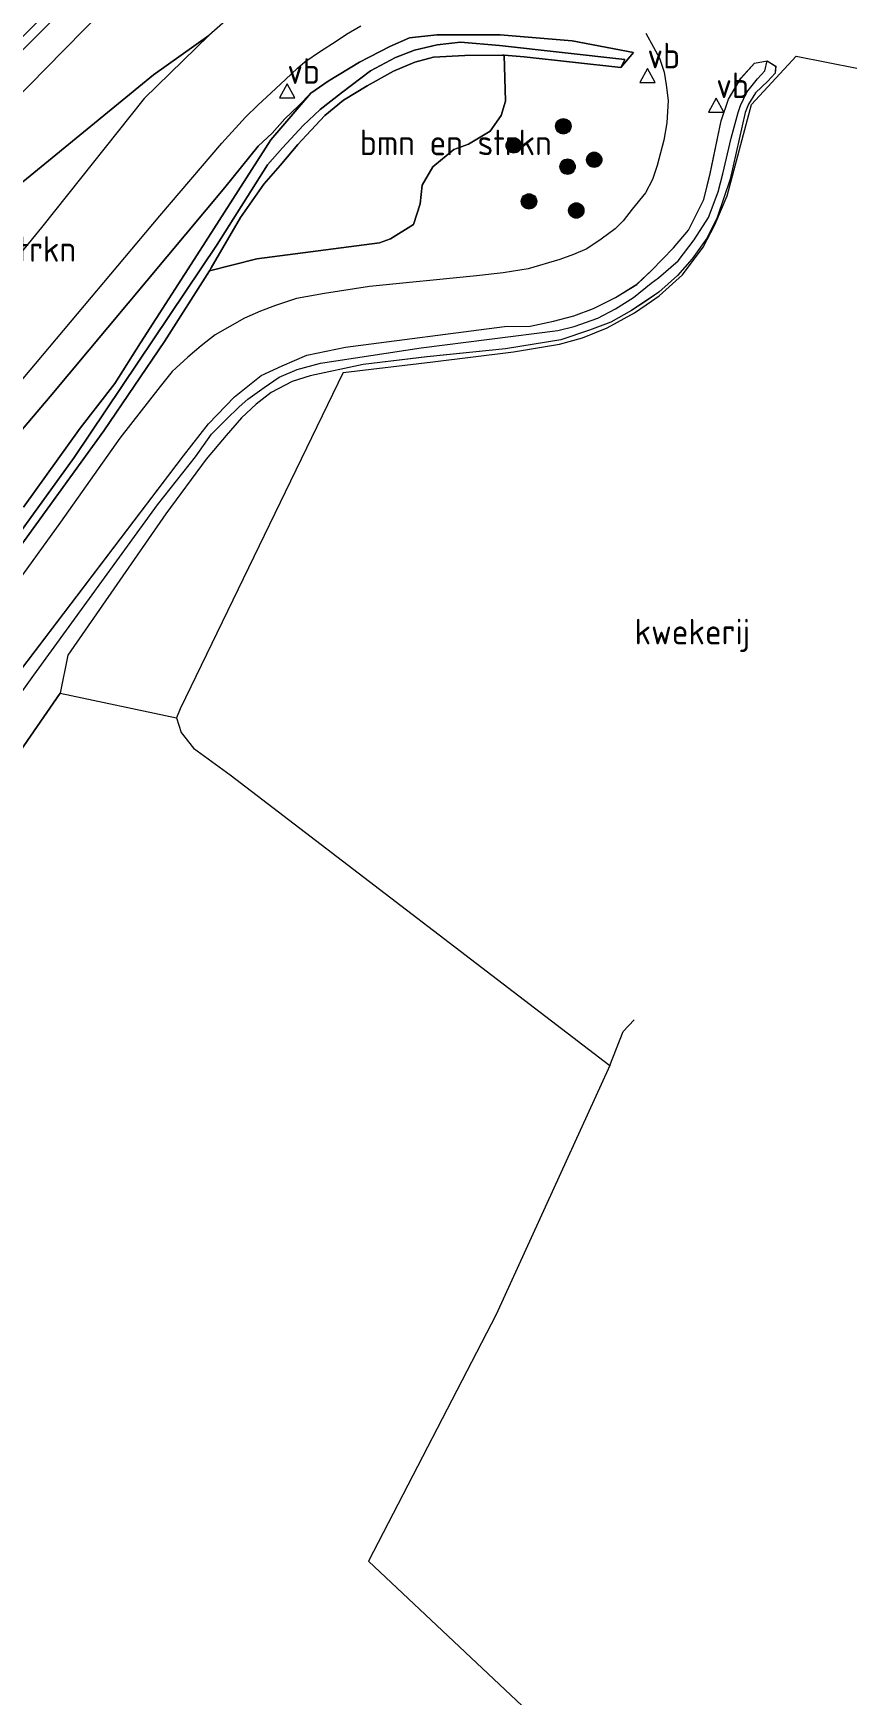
# Model space of a CAD drawing. Extents: x 253736 to 255979, y 477184 to 479215.
# Drawn here: x 255897.6 to 255978.1, y 478697.8 to 478860.2 of the extents above; entities that cross this region are included whole.
import ezdxf
from ezdxf.enums import TextEntityAlignment as Align

# ---------------------------------------------------------------- set-up
doc = ezdxf.new("R2010")
doc.units = 0
for name, color, linetype, lineweight in [('af-bs-rasterhekwerk', 8, 'hekwerk', 18), ('bp-b5-bomenstruiken', 8, 'Continuous', 18), ('bp-b5-grasland', 8, 'Continuous', 18), ('bp-bs-boom', 8, 'Continuous', 18), ('gw-bs-insteekwatergang', 8, 'Continuous', 18), ('gw-bs-teenlijn', 8, 'Continuous', 18), ('og-b5-grond_ingericht', 8, 'Continuous', 18), ('og-b5-water', 8, 'Continuous', 18), ('og-bs-hulpgeometrie', 8, 'Continuous', 18), ('og-bs-terreinafscheiding', 8, 'Continuous', 18), ('wh-bs-greppel', 8, 'greppel', 18), ('wh-bs-waterlijn', 8, 'Continuous', 18), ('wm-bs-verkeersbord', 8, 'Continuous', 18)]:
    doc.layers.add(name, color=color, linetype=linetype, lineweight=lineweight)
doc.styles.add('rtw_iso', font='isocp.shx')
doc.linetypes.add('greppel', pattern='A,25.5,-0.01,[14,RTW.shx,S=1,R=0,X=0,Y=0],1,[14,RTW.shx,S=1,R=0,X=0,Y=0],1,[14,RTW.shx,S=1,R=0,X=0,Y=0],1,[14,RTW.shx,S=1,R=0,X=0,Y=0],1,[14,RTW.shx,S=1,R=0,X=0,Y=0],0.5,-0.01', length=30.02)
doc.linetypes.add('hekwerk', pattern='A,7,-1.5,[1,RTW.shx,S=0.75,R=0,X=0,Y=0],-1.5', length=10)

# ---------------------------------------------------------------- blocks, each defined once
blk = doc.blocks.new('verkeersbord')
for p, q in [((0, 0.75), (-0.75, -0.625)), ((0.75, -0.625), (0, 0.75)), ((-0.75, -0.625), (0.75, -0.625))]:
    blk.add_line(p, q)
blk = doc.blocks.new('dtbattr')
at = {"style": 'rtw_iso'}
blk.add_attdef('TAG', (0.59, 0.87), '', height=2.5, dxfattribs=at)
blk = doc.blocks.new('RW1 Buren totaal_ACAD_1_FMEBLOCK350')
at = {"layer": 'bp-b5-grasland'}
for points in [[(11.19, -2.25, 26.48), (6.03, -9.73, 26.97), (-6.02, -27.21, 26.96), (-17.3, -43, 26.9), (-20.76, -43.99, 26.47), (-23.05, -46.3, 26.43), (-24.91, -47.95, 26.43), (-28.1, -50.74, 26.4), (-31.15, -53.1, 26.34), (-34.31, -54.95, 26.35), (-35.66, -55.58, 26.37), (-37.9, -56.59, 26.39), (-40.53, -57.54, 26.4), (-42.93, -58.18, 26.4), (-48.18, -59.53, 26.41), (-50.74, -59.54, 26.42), (-52.33, -59.48, 26.41), (-54.72, -59.42, 26.41), (-57.91, -58.98, 26.41), (-60.96, -58.59, 26.38), (-63.87, -57.68, 26.33), (-67.15, -56.98, 26.32), (-70.9, -56.35, 26.31), (-74.72, -55.65, 26.23), (-77.45, -55.55, 26.2), (-79.16, -55.47, 26.13), (-80.44, -55.44, 26.12), (-80.98, -54.93, 26.11), (-81.09, -54.34, 26.11), (-80.63, -53.42, 26.11), (-80.08, -53.13, 26.11), (-78.32, -52.72, 26.11), (-76.24, -52.36, 26.23), (-74.03, -52.3, 26.28), (-71.64, -52.47, 26.34), (-68.45, -52.91, 26.39), (-62.59, -54.18, 26.39), (-54.92, -55.88, 26.41), (-51.15, -56.05, 26.43), (-47.23, -55.99, 26.42), (-43.99, -55.52, 26.42), (-42.38, -55.04, 26.4), (-38.95, -53.68, 26.4), (-35.78, -52.21, 26.4), (-31.61, -49.8, 26.4), (-29.37, -48.47, 26.39), (-26.29, -45.9, 26.38), (-23.63, -42.9, 26.37), (-17.03, -33.89, 26.34), (6.73, -0.81, 26.47), (23.24, 20.94, 26.54), (25.69, 24.07, 26.55), (28.23, 26.7, 26.59), (30.84, 28.78, 26.52), (32.89, 29.72, 26.5), (35.3, 30.78, 26.47), (39.06, 31.56, 26.47), (54.59, 33.56, 26.75), (57.09, 33.6, 26.75), (59.39, 34.08, 26.75), (61.37, 34.63, 26.75), (63.29, 35.33, 26.75), (65.44, 36.39, 26.75), (67.52, 37.69, 26.75), (68.97, 39.03, 26.75), (71.12, 41.26, 26.75), (72.57, 42.99, 26.75), (74.08, 45.99, 26.74), (74.68, 48.51, 26.74), (75.77, 53.67, 26.72), (76.48, 55.78, 26.71), (77.68, 57.82, 26.67), (79.02, 59.3, 26.67), (80.27, 59.54, 26.73), (81.09, 59.02, 26.75), (81.05, 58.32, 26.8), (80.32, 57.55, 26.82), (79.13, 56.41, 26.79), (78.43, 55.31, 26.79), (78.12, 54.47, 26.81), (76.65, 47.96, 26.91), (75.38, 44.21, 26.94), (74.38, 42.23, 26.93), (72.92, 40.18, 26.95), (71.49, 38.56, 26.92), (69.67, 36.94, 26.92), (68.32, 36, 26.91), (67.01, 35.12, 26.89), (64.98, 34, 26.9), (62.9, 33.22, 26.9), (60.09, 32.28, 26.89), (54.7, 31.38, 26.84), (47.03, 30.61, 26.77), (40.79, 29.85, 26.7), (35.61, 28.76, 26.67), (33.87, 28.19, 26.67), (31.79, 27.11, 26.61), (30.35, 25.98, 26.56), (28.9, 24.65, 26.55), (27.41, 22.93, 26.56), (25.46, 20.61, 26.58), (21.52, 15.28, 26.58), (11.93, 1.46, 26.48)], [(-78.33, -53.95, 24.97), (-79.28, -53.96, 24.97), (-79.72, -54.33, 24.97), (-79.02, -54.65, 24.97), (-75.7, -54.64, 24.97), (-72.91, -54.64, 24.97), (-68.76, -55.32, 24.97), (-66.05, -56.14, 24.97), (-60.49, -57.25, 25.05), (-56.58, -58.07, 25.13), (-53.96, -58.24, 25.2), (-51.6, -58.27, 25.28), (-48.58, -58.11, 25.3), (-46.64, -57.92, 25.33), (-44.25, -57.56, 25.38), (-41.33, -56.72, 25.38), (-38.12, -55.7, 25.41), (-35.21, -54.34, 25.46), (-32.81, -52.75, 25.48), (-30.49, -51.43, 25.48), (-27.9, -49.39, 25.48), (-24.92, -46.6, 25.48), (-23.48, -45.3, 25.48), (-22.78, -44.37, 25.48), (-20.88, -41.91, 25.48), (-23.33, -44.14, 25.48), (-26.78, -47.47, 25.48), (-30.3, -50.07, 25.48), (-34.32, -52.63, 25.48), (-38.3, -54.51, 25.48), (-43.2, -56.22, 25.48), (-47.25, -57.06, 25.48), (-50.37, -57.41, 25.48), (-51.99, -57.37, 25.42), (-55.88, -57.38, 25.36), (-58.69, -57.01, 25.34), (-61.66, -56.23, 25.27), (-64.69, -55.51, 25.26), (-67.44, -54.89, 25.22), (-71.06, -54.45, 25.13), (-73.16, -54.08, 25.12), (-75.54, -53.83, 25.07), (-77.47, -53.84, 25.05)]]:
    blk.add_polyline3d(points, close=True, dxfattribs=at)
blk = doc.blocks.new('dtbattr-r')
at = {"style": 'rtw_iso'}
blk.add_attdef('TAG', text='', height=2.5, dxfattribs=at).set_placement((0, 0), align=Align.MIDDLE_CENTER)
blk = doc.blocks.new('boom')
blk.add_hatch(color=256).paths.add_polyline_path([(-0.75, 0, 1), (0.75, 0, 1)])
blk.add_circle((0, 0), 0.75)

msp = doc.modelspace()

# ---------------------------------------------------------------- linework, layer by layer
at = {"layer": 'af-bs-rasterhekwerk'}
for points in [[(255927.934, 478827.017, 26.672), (255936.692, 478828.076, 26.753), (255944.565, 478829.031, 26.78), (255949.071, 478829.777, 26.876), (255951.295, 478830.417, 26.876), (255953.728, 478831.384, 26.87), (255956.375, 478832.845, 26.852), (255958.046, 478833.999, 26.87), (255958.784, 478834.509, 26.897), (255961.073, 478836.555, 26.861), (255963.081, 478839.267, 26.861), (255964.218, 478841.455, 26.849), (255965.425, 478844.275, 26.828), (255967.814, 478853.206, 26.807), (255972.173, 478857.918, 26.864), (255978.094, 478856.772, 26.792)], [(255883.481, 478806.043, 28.547), (255899.29, 478824.669, 27.77), (255916.354, 478845.085, 26.909), (255919.606, 478849.147, 26.921), (255920.995, 478850.422, 26.921), (255922.226, 478851.822, 26.924), (255923.553, 478853.076, 26.912), (255924.78, 478854.302, 26.822)]]:
    msp.add_polyline3d(points, dxfattribs=at)
at = {"layer": 'bp-b5-bomenstruiken'}
for points in [[(255874.304, 478831.691, 26.63), (255900.602, 478858.473, 26.822), (255920.213, 478878.419, 26.843)], [(255918.62, 478863.29, 26.81), (255914.807, 478859.961, 26.846), (255909.383, 478856.117, 26.855), (255891.178, 478841.228, 26.906)], [(255891.178, 478841.228, 26.906), (255909.383, 478856.117, 26.855), (255914.807, 478859.961, 26.846), (255908.467, 478853.782, 27.074), (255898.453, 478841.194, 27.515), (255881.25, 478820.171, 28.406)], [(255883.481, 478806.043, 28.547), (255899.29, 478824.669, 27.77), (255916.354, 478845.085, 26.909), (255919.606, 478849.147, 26.921), (255920.995, 478850.422, 26.921), (255922.226, 478851.822, 26.924), (255923.553, 478853.076, 26.912), (255924.78, 478854.302, 26.822), (255920.858, 478849.739, 26.756), (255913.951, 478838.983, 26.597), (255908.111, 478829.905, 26.576), (255905.627, 478825.945, 26.576), (255902.221, 478821.567, 26.63), (255896.691, 478813.873, 26.504)], [(255895.118, 478788.214, 26.969), (255900.278, 478795.69, 26.48), (255911.64, 478793.263, 26.435), (255912.085, 478791.84, 26.453), (255913.291, 478790.318, 26.489), (255916.89, 478787.72, 26.492), (255953.98, 478759.313, 26.501), (255942.866, 478734.982, 26.501), (255930.395, 478710.886, 26.462), (255959.275, 478683.668, 26.606)]]:
    msp.add_polyline3d(points, dxfattribs=at)
msp.add_polyline3d([(255943.654, 478858.025, 26.813), (255943.766, 478853.517, 26.795), (255943.373, 478852.145, 26.777), (255942.268, 478850.604, 26.765), (255940.181, 478849.338, 26.75), (255938.735, 478848.819, 26.69), (255936.675, 478847.122, 26.681), (255935.638, 478845.334, 26.642), (255935.451, 478843.495, 26.621), (255934.792, 478841.475, 26.6), (255932.554, 478840.094, 26.6), (255931.486, 478839.679, 26.594), (255919.497, 478838.126, 26.531), (255914.852, 478836.955, 26.459), (255915.038, 478837.25, 26.573), (255917.899, 478842.16, 26.726), (255920.167, 478845.416, 26.789), (255921.757, 478847.25, 26.843), (255923.505, 478849.301, 26.9), (255924.344, 478850.218, 26.93), (255926.14, 478852.132, 26.978), (255927.949, 478853.614, 26.933), (255930.258, 478855.035, 26.912), (255932.833, 478856.456, 26.885), (255934.927, 478857.328, 26.87), (255936.75, 478857.816, 26.909), (255939.812, 478858.009, 26.921), (255943.498, 478858.038, 26.903)], close=True, dxfattribs=at)
at = {"layer": 'bp-b5-grasland'}
for points in [[(255879.927, 478806.572, 28.833), (255897.861, 478827.867, 27.897), (255910.009, 478842.319, 27.282), (255916.068, 478849.44, 27.03), (255918.393, 478851.977, 26.997), (255919.586, 478853.141, 26.952), (255920.878, 478854.35, 26.916), (255922.282, 478855.647, 26.88), (255923.465, 478856.755, 26.88), (255924.187, 478857.386, 26.85), (255925.714, 478858.433, 26.829), (255927.224, 478859.408, 26.832), (255928.238, 478860.082, 26.829), (255929.655, 478860.904, 26.82)], [(255896.691, 478813.873, 26.504), (255902.221, 478821.567, 26.63), (255905.627, 478825.945, 26.576), (255908.111, 478829.905, 26.576), (255913.951, 478838.983, 26.597), (255920.858, 478849.739, 26.756), (255924.78, 478854.302, 26.822), (255926.45, 478855.5, 26.66), (255929.529, 478857.328, 26.66), (255932.476, 478858.862, 26.66), (255934.418, 478859.724, 26.633), (255937.081, 478860.029, 26.6), (255943.265, 478859.999, 26.624), (255950.307, 478859.433, 26.69), (255956.271, 478858.295, 26.681), (255955.032, 478856.816, 26.738), (255955.442, 478857.603, 26.225), (255943.203, 478858.956, 26.258), (255939.382, 478859.306, 26.252), (255937.092, 478859.042, 26.252), (255934.906, 478858.525, 26.261), (255933.026, 478857.813, 26.297), (255930.588, 478856.511, 26.393), (255927.753, 478854.349, 26.459), (255925.666, 478852.715, 26.486), (255924, 478851.146, 26.492), (255921.993, 478848.959, 26.438), (255920.521, 478847.3, 26.417), (255915.614, 478839.525, 26.252), (255901.631, 478818.705, 25.988), (255864.447, 478767.249, 25.826)], [(255864.447, 478767.249, 25.826), (255901.631, 478818.705, 25.988), (255915.614, 478839.525, 26.252), (255920.521, 478847.3, 26.417), (255921.993, 478848.959, 26.438), (255924, 478851.146, 26.492), (255925.666, 478852.715, 26.486), (255927.753, 478854.349, 26.459), (255930.588, 478856.511, 26.393), (255933.026, 478857.813, 26.297), (255934.906, 478858.525, 26.261), (255937.092, 478859.042, 26.252), (255939.382, 478859.306, 26.252), (255943.203, 478858.956, 26.258), (255955.442, 478857.603, 26.225), (255955.032, 478856.816, 26.738), (255945.599, 478857.864, 26.843), (255943.654, 478858.025, 26.813), (255943.498, 478858.038, 26.903), (255939.812, 478858.009, 26.921), (255936.75, 478857.816, 26.909), (255934.927, 478857.328, 26.87), (255932.833, 478856.456, 26.885), (255930.258, 478855.035, 26.912), (255927.949, 478853.614, 26.933), (255926.14, 478852.132, 26.978), (255924.344, 478850.218, 26.93), (255923.505, 478849.301, 26.9), (255921.757, 478847.25, 26.843), (255920.167, 478845.416, 26.789), (255917.899, 478842.16, 26.726), (255915.038, 478837.25, 26.573), (255914.852, 478836.955, 26.459), (255910.483, 478830.038, 26.501), (255904.533, 478821.325, 26.561), (255885.019, 478794.364, 26.396)], [(255957.485, 478860.179, 26.679), (255958.254, 478858.802, 26.664), (255958.822, 478857.728, 26.673), (255959.278, 478856.366, 26.67), (255959.478, 478855.141, 26.67), (255959.673, 478853.59, 26.667), (255959.549, 478851.422, 26.628), (255959.262, 478849.73, 26.628), (255958.596, 478847.236, 26.637), (255958.128, 478845.867, 26.631), (255957.441, 478844.582, 26.625), (255956.155, 478842.984, 26.625), (255955.263, 478841.84, 26.577), (255954.491, 478841.062, 26.532), (255953.117, 478840.04, 26.547), (255951.728, 478839.089, 26.562), (255950.425, 478838.534, 26.562), (255949.082, 478838.055, 26.562), (255946.009, 478837.149, 26.562), (255943.563, 478836.762, 26.562), (255940.962, 478836.468, 26.562), (255930.499, 478835.428, 26.619), (255926.105, 478834.739, 26.571), (255923.375, 478834.242, 26.544), (255921.31, 478833.555, 26.55), (255919.851, 478833, 26.544), (255918.285, 478832.326, 26.544), (255916.863, 478831.522, 26.544), (255915.427, 478830.701, 26.544), (255914.048, 478829.612, 26.544), (255912.76, 478828.51, 26.544), (255911.227, 478827.115, 26.544), (255910.036, 478825.64, 26.544), (255906.107, 478820.606, 26.463), (255900.324, 478812.389, 26.472), (255881.618, 478786.546, 26.331)], [(255885.019, 478794.364, 26.396), (255904.533, 478821.325, 26.561), (255910.483, 478830.038, 26.501), (255914.852, 478836.955, 26.459), (255919.497, 478838.126, 26.531), (255931.486, 478839.679, 26.594), (255932.554, 478840.094, 26.6), (255934.792, 478841.475, 26.6), (255935.451, 478843.495, 26.621), (255935.638, 478845.334, 26.642), (255936.675, 478847.122, 26.681), (255938.735, 478848.819, 26.69), (255940.181, 478849.338, 26.75), (255942.268, 478850.604, 26.765), (255943.373, 478852.145, 26.777), (255943.766, 478853.517, 26.795), (255943.654, 478858.025, 26.813), (255945.599, 478857.864, 26.843), (255955.032, 478856.816, 26.738), (255956.271, 478858.295, 26.681), (255950.307, 478859.433, 26.69), (255943.265, 478859.999, 26.624), (255937.081, 478860.029, 26.6), (255934.418, 478859.724, 26.633), (255932.476, 478858.862, 26.66), (255929.529, 478857.328, 26.66), (255926.45, 478855.5, 26.66), (255924.78, 478854.302, 26.822), (255923.553, 478853.076, 26.912), (255922.226, 478851.822, 26.924), (255920.995, 478850.422, 26.921), (255919.606, 478849.147, 26.921), (255916.354, 478845.085, 26.909), (255899.29, 478824.669, 27.77), (255883.481, 478806.043, 28.547)]]:
    msp.add_polyline3d(points, dxfattribs=at)
at = {"layer": 'gw-bs-insteekwatergang'}
for points in [[(255885.019, 478794.364, 26.396), (255904.533, 478821.325, 26.561), (255910.483, 478830.038, 26.501), (255914.852, 478836.955, 26.459), (255915.038, 478837.25, 26.573), (255917.899, 478842.16, 26.726), (255920.167, 478845.416, 26.789), (255921.757, 478847.25, 26.843), (255923.505, 478849.301, 26.9), (255924.344, 478850.218, 26.93), (255926.14, 478852.132, 26.978), (255927.949, 478853.614, 26.933), (255930.258, 478855.035, 26.912), (255932.833, 478856.456, 26.885), (255934.927, 478857.328, 26.87), (255936.75, 478857.816, 26.909), (255939.812, 478858.009, 26.921), (255943.498, 478858.038, 26.903), (255943.654, 478858.025, 26.813), (255945.599, 478857.864, 26.843), (255955.032, 478856.816, 26.738), (255956.271, 478858.295, 26.681), (255950.307, 478859.433, 26.69), (255943.265, 478859.999, 26.624), (255937.081, 478860.029, 26.6), (255934.418, 478859.724, 26.633), (255932.476, 478858.862, 26.66), (255929.529, 478857.328, 26.66), (255926.45, 478855.5, 26.66), (255924.78, 478854.302, 26.822)], [(255895.815, 478797.137, 26.474), (255912.32, 478818.882, 26.543), (255914.78, 478822.011, 26.552), (255917.315, 478824.646, 26.594), (255919.925, 478826.718, 26.525), (255921.976, 478827.659, 26.504), (255924.383, 478828.721, 26.471), (255928.146, 478829.501, 26.474), (255943.673, 478831.502, 26.75), (255946.177, 478831.542, 26.75), (255948.477, 478832.023, 26.75), (255950.459, 478832.572, 26.75), (255952.374, 478833.273, 26.75), (255954.523, 478834.333, 26.75), (255956.603, 478835.637, 26.75), (255958.057, 478836.972, 26.75), (255960.202, 478839.201, 26.75), (255961.657, 478840.929, 26.753), (255963.167, 478843.937, 26.744), (255963.766, 478846.448, 26.738), (255964.857, 478851.617, 26.723), (255965.568, 478853.72, 26.714), (255966.764, 478855.767, 26.675), (255968.109, 478857.238, 26.669), (255969.354, 478857.484, 26.729), (255970.171, 478856.963, 26.75), (255970.139, 478856.261, 26.795), (255969.407, 478855.493, 26.816), (255968.217, 478854.352, 26.792), (255967.513, 478853.254, 26.792), (255967.206, 478852.413, 26.81), (255965.734, 478845.905, 26.909), (255964.466, 478842.153, 26.936), (255963.469, 478840.176, 26.93), (255962.002, 478838.12, 26.954), (255960.577, 478836.498, 26.918), (255958.759, 478834.883, 26.915), (255957.404, 478833.939, 26.912), (255956.099, 478833.064, 26.894), (255954.063, 478831.943, 26.9), (255951.984, 478831.161, 26.9), (255949.174, 478830.223, 26.894), (255943.785, 478829.324, 26.84), (255936.11, 478828.557, 26.771), (255929.876, 478827.79, 26.696), (255924.694, 478826.704, 26.666), (255922.953, 478826.135, 26.666), (255920.876, 478825.053, 26.606), (255919.435, 478823.922, 26.564), (255917.986, 478822.591, 26.549), (255916.496, 478820.872, 26.555), (255914.541, 478818.557, 26.582), (255910.605, 478813.222, 26.576), (255901.012, 478799.405, 26.477), (255900.278, 478795.69, 26.48), (255895.118, 478788.214, 26.969)], [(255924.78, 478854.302, 26.822), (255920.858, 478849.739, 26.756), (255913.951, 478838.983, 26.597), (255908.111, 478829.905, 26.576), (255905.627, 478825.945, 26.576), (255902.221, 478821.567, 26.63), (255896.691, 478813.873, 26.504)]]:
    msp.add_polyline3d(points, dxfattribs=at)
at = {"layer": 'gw-bs-teenlijn'}
msp.add_polyline3d([(255832.981, 478789.719, 26.258), (255833.897, 478788.961, 26.27), (255835.114, 478788.38, 26.309), (255836.583, 478787.758, 26.378), (255838.135, 478787.664, 26.378), (255839.437, 478787.831, 26.423), (255840.801, 478788.272, 26.438), (255842.98, 478790.267, 26.456), (255845.116, 478793.451, 26.456), (255849.212, 478799.136, 26.387), (255853.632, 478804.324, 26.333), (255861.922, 478812.896, 26.402), (255874.276, 478825.265, 26.63), (255891.178, 478841.228, 26.906), (255909.383, 478856.117, 26.855), (255914.807, 478859.961, 26.846)], dxfattribs=at)
at = {"layer": 'og-b5-water'}
msp.add_polyline3d([(255907.939, 478869.811, 24.839), (255888.757, 478850.763, 24.743), (255865.38, 478826.669, 24.653), (255842.336, 478802.799, 24.659), (255841.065, 478801.417, 24.659), (255840.772, 478800.935, 24.659), (255840.289, 478794.518, 24.659), (255840.012, 478794.026, 24.659), (255839.546, 478794.036, 24.659), (255839.193, 478794.503, 24.662), (255839.49, 478799.225, 24.656), (255839.857, 478801.323, 24.647), (255840.108, 478801.752, 24.653), (255841.171, 478802.932, 24.668), (255862.136, 478824.581, 24.749), (255880.305, 478843.176, 24.833), (255893.466, 478856.742, 24.911), (255916.009, 478879.118, 24.932)], dxfattribs=at)
at = {"layer": 'og-bs-hulpgeometrie'}
for points in [[(255955.442, 478857.603, 26.225), (255955.032, 478856.816, 26.738)], [(255969.11, 478856.503, 26.246), (255969.354, 478857.484, 26.729)], [(255956.361, 478763.781, 26.105), (255955.284, 478762.637, 26.45)]]:
    msp.add_polyline3d(points, dxfattribs=at)
at = {"layer": 'og-bs-terreinafscheiding'}
for points in [[(255918.62, 478863.29, 26.81), (255914.807, 478859.961, 26.846), (255908.467, 478853.782, 27.074), (255898.453, 478841.194, 27.515), (255881.25, 478820.171, 28.406)], [(255879.927, 478806.572, 28.833), (255897.861, 478827.867, 27.897), (255910.009, 478842.319, 27.282), (255916.068, 478849.44, 27.03), (255918.393, 478851.977, 26.997), (255919.586, 478853.141, 26.952), (255920.878, 478854.35, 26.916), (255922.282, 478855.647, 26.88), (255923.465, 478856.755, 26.88), (255924.187, 478857.386, 26.85), (255925.714, 478858.433, 26.829), (255927.224, 478859.408, 26.832), (255928.238, 478860.082, 26.829), (255929.655, 478860.904, 26.82)], [(255957.485, 478860.179, 26.679), (255958.254, 478858.802, 26.664), (255958.822, 478857.728, 26.673), (255959.278, 478856.366, 26.67), (255959.478, 478855.141, 26.67), (255959.673, 478853.59, 26.667), (255959.549, 478851.422, 26.628), (255959.262, 478849.73, 26.628), (255958.596, 478847.236, 26.637), (255958.128, 478845.867, 26.631), (255957.441, 478844.582, 26.625), (255956.155, 478842.984, 26.625), (255955.263, 478841.84, 26.577), (255954.491, 478841.062, 26.532), (255953.117, 478840.04, 26.547), (255951.728, 478839.089, 26.562), (255950.425, 478838.534, 26.562), (255949.082, 478838.055, 26.562), (255946.009, 478837.149, 26.562), (255943.563, 478836.762, 26.562), (255940.962, 478836.468, 26.562), (255930.499, 478835.428, 26.619), (255926.105, 478834.739, 26.571), (255923.375, 478834.242, 26.544), (255921.31, 478833.555, 26.55), (255919.851, 478833, 26.544), (255918.285, 478832.326, 26.544), (255916.863, 478831.522, 26.544), (255915.427, 478830.701, 26.544), (255914.048, 478829.612, 26.544), (255912.76, 478828.51, 26.544), (255911.227, 478827.115, 26.544), (255910.036, 478825.64, 26.544), (255906.107, 478820.606, 26.463), (255900.324, 478812.389, 26.472), (255881.618, 478786.546, 26.331)], [(255914.852, 478836.955, 26.459), (255919.497, 478838.126, 26.531), (255931.486, 478839.679, 26.594), (255932.554, 478840.094, 26.6), (255934.792, 478841.475, 26.6), (255935.451, 478843.495, 26.621), (255935.638, 478845.334, 26.642), (255936.675, 478847.122, 26.681), (255938.735, 478848.819, 26.69), (255940.181, 478849.338, 26.75), (255942.268, 478850.604, 26.765), (255943.373, 478852.145, 26.777), (255943.766, 478853.517, 26.795), (255943.654, 478858.025, 26.813)], [(255927.934, 478827.017, 26.672), (255911.99, 478794.157, 26.468), (255911.64, 478793.263, 26.435), (255912.085, 478791.84, 26.453), (255913.291, 478790.318, 26.489), (255916.89, 478787.72, 26.492), (255953.98, 478759.313, 26.501), (255955.284, 478762.637, 26.45)], [(255900.278, 478795.69, 26.48), (255911.64, 478793.263, 26.435)], [(255953.98, 478759.313, 26.501), (255942.866, 478734.982, 26.501), (255930.395, 478710.886, 26.462), (255959.275, 478683.668, 26.606), (255960.074, 478682.827, 26.636), (255960.165, 478680.868, 26.69), (255958.365, 478677.613, 26.72), (255957.351, 478675.91, 26.705), (255957.44, 478674.304, 26.705), (255958.547, 478672.367, 26.702), (255964.219, 478666.838, 26.795), (255967.378, 478664.331, 26.821)]]:
    msp.add_polyline3d(points, dxfattribs=at)
at = {"layer": 'wh-bs-greppel'}
for points in [[(255864.447, 478767.249, 25.826), (255901.631, 478818.705, 25.988), (255915.614, 478839.525, 26.252), (255920.521, 478847.3, 26.417), (255921.993, 478848.959, 26.438), (255924, 478851.146, 26.492), (255925.666, 478852.715, 26.486), (255927.753, 478854.349, 26.459), (255930.588, 478856.511, 26.393), (255933.026, 478857.813, 26.297), (255934.906, 478858.525, 26.261), (255937.092, 478859.042, 26.252), (255939.382, 478859.306, 26.252), (255943.203, 478858.956, 26.258), (255955.442, 478857.603, 26.225)], [(255877.953, 478769.83, 25.544), (255897.705, 478797.444, 25.856), (255909.771, 478814.092, 25.964), (255913.483, 478818.785, 25.985), (255915.05, 478821.005, 25.997), (255916.492, 478822.433, 25.991), (255917.748, 478823.649, 25.985), (255918.62, 478824.407, 25.985), (255920.204, 478825.556, 25.982), (255921.678, 478826.564, 25.979), (255923.415, 478827.322, 25.976), (255925.693, 478827.919, 25.943), (255935.545, 478829.437, 25.982), (255948.897, 478831.12, 26.165), (255950.472, 478831.521, 26.165), (255952.811, 478832.334, 26.18), (255954.534, 478833.254, 26.186), (255956.271, 478834.358, 26.186), (255958, 478835.75, 26.177), (255958.733, 478836.264, 26.177), (255960.644, 478837.934, 26.174), (255962.208, 478839.975, 26.183), (255963.613, 478842.168, 26.168), (255964.563, 478844.675, 26.159), (255964.998, 478846.417, 26.159), (255965.822, 478849.924, 26.177), (255966.521, 478852.439, 26.18), (255966.729, 478853.124, 26.189), (255967.37, 478854.397, 26.201), (255968.413, 478855.699, 26.219), (255969.11, 478856.503, 26.246)]]:
    msp.add_polyline3d(points, dxfattribs=at)
at = {"layer": 'wh-bs-waterlijn'}
msp.add_polyline3d([(255916.009, 478879.118, 24.932), (255893.466, 478856.742, 24.911), (255880.305, 478843.176, 24.833), (255862.136, 478824.581, 24.749), (255841.171, 478802.932, 24.668), (255840.108, 478801.752, 24.653), (255839.857, 478801.323, 24.647), (255839.49, 478799.225, 24.656), (255839.193, 478794.503, 24.662), (255839.546, 478794.036, 24.659), (255840.012, 478794.026, 24.659), (255840.289, 478794.518, 24.659), (255840.772, 478800.935, 24.659), (255841.065, 478801.417, 24.659), (255842.336, 478802.799, 24.659), (255865.38, 478826.669, 24.653), (255888.757, 478850.763, 24.743), (255907.939, 478869.811, 24.839)], dxfattribs=at)

# ---------------------------------------------------------------- block references
at = {"layer": 'bp-b5-bomenstruiken'}
ref = msp.add_blockref('dtbattr-r', (255929.546875, 478847.5, 26.765621), dxfattribs=at)
ref.add_attrib('TAG', 'bmn en strkn', dxfattribs={"layer": '0', "height": 2.5, "style": 'rtw_iso'}).set_placement((255929.546875, 478847.5, 26.765621), align=Align.BOTTOM_LEFT)
ref = msp.add_blockref('dtbattr-r', (255883.078125, 478837.09375, 26.554357), dxfattribs=at)
ref.add_attrib('TAG', 'bmn en strkn', dxfattribs={"layer": '0', "height": 2.5, "style": 'rtw_iso'}).set_placement((255883.078125, 478837.09375, 26.554357), align=Align.BOTTOM_LEFT)
at = {"layer": 'bp-b5-grasland'}
msp.add_blockref('RW1 Buren totaal_ACAD_1_FMEBLOCK350', (255889.085, 478797.9425), dxfattribs=at)
at = {"layer": 'bp-bs-boom'}
for p in [(255949.429, 478851.077, 26.705), (255944.588, 478849.207, 26.741), (255949.842, 478847.133, 26.648), (255952.446, 478847.802, 26.708), (255946.075, 478843.737, 26.699), (255950.698, 478842.851, 26.591)]:
    msp.add_blockref('boom', p, dxfattribs=at)
at = {"layer": 'og-b5-grond_ingericht'}
ref = msp.add_blockref('dtbattr-r', (255956.390625, 478799.703125, 26.656432), dxfattribs=at)
ref.add_attrib('TAG', 'kwekerij', dxfattribs={"layer": '0', "height": 2.5, "style": 'rtw_iso'}).set_placement((255956.390625, 478799.703125, 26.656432), align=Align.BOTTOM_LEFT)
at = {"layer": 'wm-bs-verkeersbord'}
ref = msp.add_blockref('dtbattr', (255957.638, 478855.988, 26.711), dxfattribs=at)
ref.add_attrib('TAG', 'vb', dxfattribs={"layer": '0', "height": 2.5, "style": 'rtw_iso'}).set_placement((255957.638, 478855.988, 26.711), align=Align.BOTTOM_LEFT)
ref = msp.add_blockref('dtbattr', (255922.467, 478854.473, 26.831), dxfattribs=at)
ref.add_attrib('TAG', 'vb', dxfattribs={"layer": '0', "height": 2.5, "style": 'rtw_iso'}).set_placement((255922.467, 478854.473, 26.831), align=Align.BOTTOM_LEFT)
for p in [(255957.638, 478855.988, 26.711), (255922.467, 478854.473, 26.831), (255964.365, 478853.085, 26.636)]:
    msp.add_blockref('verkeersbord', p, dxfattribs=at)
ref = msp.add_blockref('dtbattr', (255964.365, 478853.085, 26.636), dxfattribs=at)
ref.add_attrib('TAG', 'vb', dxfattribs={"layer": '0', "height": 2.5, "style": 'rtw_iso'}).set_placement((255964.365, 478853.085, 26.636), align=Align.BOTTOM_LEFT)

doc.saveas('drawing.dxf')
